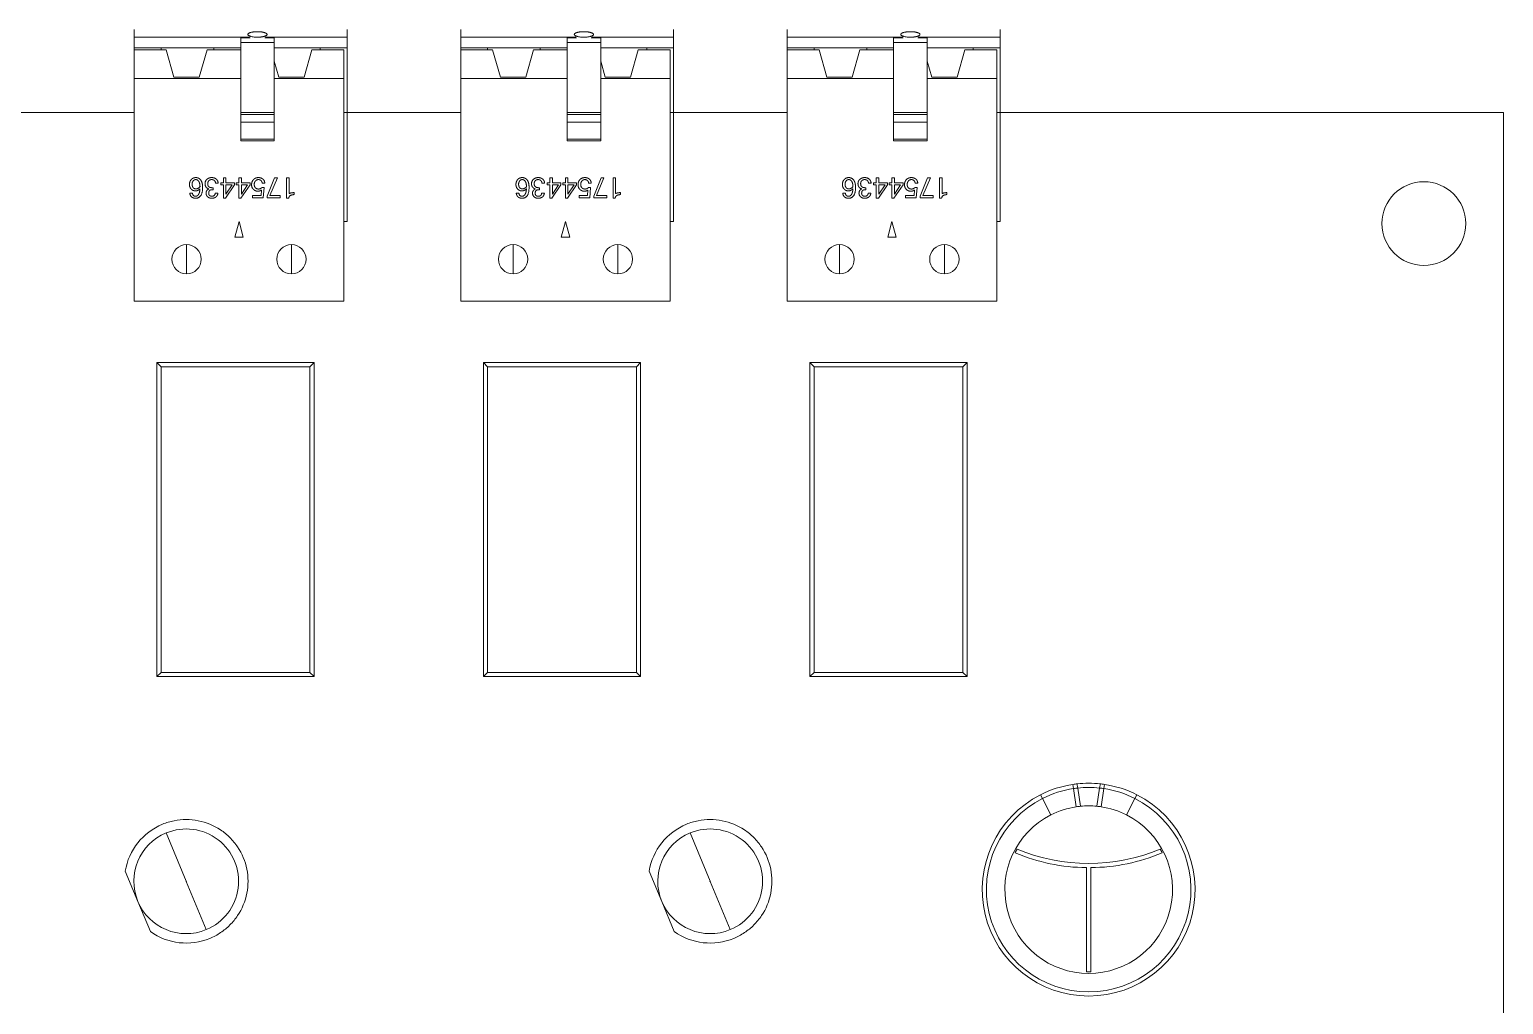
# Model space of a CAD drawing. Header units: millimetres. Extents: x 145 to 1488, y 403 to 626.
# Drawn here: x 974.2 to 1044.5, y 511 to 557.5 of the extents above; entities that cross this region are included whole.
import ezdxf

# ---------------------------------------------------------------- set-up
doc = ezdxf.new("R2010")
doc.units = ezdxf.units.MM
doc.layers.add('TANGENT EDGES', color=7, linetype='Continuous', lineweight=0)
doc.layers.add('VISIBLE', color=7, linetype='Continuous', lineweight=0)

msp = doc.modelspace()

# ---------------------------------------------------------------- linework, layer by layer
at = {"layer": 'TANGENT EDGES'}
for p, q in [((984.274, 557.138), (984.722, 557.138)), ((985.426, 557.138), (985.874, 557.138)), ((999.852, 557.138), (1000.3, 557.138)), ((1001.004, 557.138), (1001.452, 557.138)), ((1015.43, 557.138), (1015.878, 557.138)), ((1016.582, 557.138), (1017.03, 557.138)), ((984.274, 553.115), (985.874, 553.115)), ((999.852, 553.115), (1001.452, 553.115)), ((1015.43, 553.115), (1017.03, 553.115)), ((984.274, 552.294), (985.874, 552.294)), ((999.852, 552.294), (1001.452, 552.294)), ((1015.43, 552.294), (1017.03, 552.294)), ((981.694, 547.27), (981.694, 545.87)), ((986.694, 545.87), (986.694, 547.27)), ((997.272, 547.27), (997.272, 545.87)), ((1002.272, 545.87), (1002.272, 547.27)), ((1012.85, 547.27), (1012.85, 545.87)), ((1017.85, 545.87), (1017.85, 547.27)), ((980.479, 526.839), (980.479, 541.439)), ((980.479, 541.439), (987.579, 541.439)), ((987.579, 541.439), (987.579, 526.839)), ((996.057, 526.839), (996.057, 541.439)), ((996.057, 541.439), (1003.157, 541.439)), ((1003.157, 541.439), (1003.157, 526.839)), ((1011.635, 526.839), (1011.635, 541.439)), ((1011.635, 541.439), (1018.735, 541.439)), ((1018.735, 541.439), (1018.735, 526.839)), ((987.579, 526.839), (980.479, 526.839)), ((1003.157, 526.839), (996.057, 526.839)), ((1018.735, 526.839), (1011.635, 526.839)), ((1023.987, 521.493), (1024.017, 521.295)), ((1024.017, 521.295), (1024.147, 520.424)), ((1024.215, 521.32), (1024.345, 520.449)), ((1025.129, 520.449), (1025.259, 521.32)), ((1025.328, 520.424), (1025.458, 521.295)), ((1025.458, 521.295), (1025.487, 521.493)), ((1022.437, 520.998), (1022.528, 520.819)), ((1022.528, 520.819), (1022.926, 520.035)), ((1026.548, 520.035), (1026.947, 520.819)), ((1026.947, 520.819), (1027.037, 520.998)), ((981.671, 516.876), (980.717, 519.176)), ((1006.671, 516.876), (1005.717, 519.176)), ((982.632, 514.557), (981.678, 516.858)), ((1007.632, 514.557), (1006.678, 516.858))]:
    msp.add_line(p, q, dxfattribs=at)
for centre, radius, start, end in [((981.694, 546.57), 0.7, 90, 270), ((981.694, 546.57), 0.7, 270, 90), ((986.694, 546.57), 0.7, 90, 270), ((986.694, 546.57), 0.7, 270, 90), ((997.272, 546.57), 0.7, 90, 270), ((997.272, 546.57), 0.7, 270, 90), ((1002.272, 546.57), 0.7, 90, 270), ((1002.272, 546.57), 0.7, 270, 90), ((1012.85, 546.57), 0.7, 90, 270), ((1012.85, 546.57), 0.7, 270, 90), ((1017.85, 546.57), 0.7, 90, 270), ((1017.85, 546.57), 0.7, 270, 90), ((1024.737, 516.468), 4.88, 98.49015, 116.92055), ((1024.736, 516.481), 4.867, 96.13798, 98.49329), ((1024.737, 516.468), 4.88, 83.85882, 96.14118), ((1024.739, 516.481), 4.867, 81.50671, 83.86202), ((1024.737, 516.468), 4.88, 63.07945, 81.50985), ((1024.737, 516.468), 4.88, 116.92064, 63.07936), ((981.674, 516.867), 0.01, 112.52267, 292.52267), ((981.674, 516.867), 0.01, 292.52267, 112.52267), ((1006.674, 516.867), 0.01, 112.52267, 292.52267), ((1006.674, 516.867), 0.01, 292.52267, 112.52267)]:
    msp.add_arc(centre, radius, start, end, dxfattribs=at)
for centre, major_axis, ratio, start_param, end_param in [((1024.215, 521.32), (-0.03, 0.198), 0.000328, 4.71129, 6.283185), ((1025.26, 521.32), (-0.029, -0.198), 0.000506, -3.141545, -1.570256)]:
    msp.add_ellipse(centre, major_axis=major_axis, ratio=ratio, start_param=start_param, end_param=end_param, dxfattribs=at)
at = {"layer": 'VISIBLE'}
for p, q in [((979.194, 557.54), (979.194, 557.17)), ((984.692, 557.17), (979.194, 557.17)), ((979.194, 557.17), (979.194, 556.67)), ((984.274, 557.17), (984.274, 557.138)), ((984.274, 556.913), (984.274, 557.138)), ((989.354, 557.17), (985.455, 557.17)), ((985.874, 557.17), (985.874, 557.138)), ((985.874, 556.913), (985.874, 557.138)), ((989.354, 557.17), (989.354, 557.54)), ((989.354, 556.67), (989.354, 557.17)), ((994.772, 557.54), (994.772, 557.17)), ((1000.27, 557.17), (994.772, 557.17)), ((994.772, 557.17), (994.772, 556.67)), ((999.852, 557.17), (999.852, 557.138)), ((999.852, 556.913), (999.852, 557.138)), ((1004.932, 557.17), (1001.033, 557.17)), ((1001.452, 557.17), (1001.452, 557.138)), ((1001.452, 556.913), (1001.452, 557.138)), ((1004.932, 557.17), (1004.932, 557.54)), ((1004.932, 556.67), (1004.932, 557.17)), ((1010.35, 557.54), (1010.35, 557.17)), ((1015.848, 557.17), (1010.35, 557.17)), ((1010.35, 557.17), (1010.35, 556.67)), ((1015.43, 557.17), (1015.43, 557.138)), ((1015.43, 556.913), (1015.43, 557.138)), ((1020.51, 557.17), (1016.611, 557.17)), ((1017.03, 557.17), (1017.03, 557.138)), ((1017.03, 556.913), (1017.03, 557.138)), ((1020.51, 557.17), (1020.51, 557.54)), ((1020.51, 556.67), (1020.51, 557.17)), ((979.194, 556.67), (979.194, 556.57)), ((980.479, 556.67), (979.194, 556.67)), ((980.719, 556.57), (979.194, 556.57)), ((979.194, 555.196), (979.194, 556.57)), ((980.479, 556.67), (982.989, 556.67)), ((980.479, 556.67), (980.479, 556.57)), ((981.089, 555.27), (980.719, 556.57)), ((982.299, 555.27), (982.669, 556.57)), ((984.274, 556.57), (982.669, 556.57)), ((984.274, 556.67), (982.989, 556.67)), ((982.989, 556.67), (982.989, 556.57)), ((984.274, 556.913), (984.274, 553.485)), ((984.274, 556.913), (985.874, 556.913)), ((985.874, 556.913), (985.874, 553.485)), ((985.874, 556.67), (988.069, 556.67)), ((987.299, 555.27), (987.669, 556.57)), ((989.194, 556.57), (987.669, 556.57)), ((988.069, 556.57), (988.069, 556.67)), ((989.354, 556.67), (988.069, 556.67)), ((989.194, 555.196), (989.194, 556.57)), ((989.354, 548.37), (989.354, 556.67)), ((994.772, 556.67), (994.772, 556.57)), ((996.057, 556.67), (994.772, 556.67)), ((996.297, 556.57), (994.772, 556.57)), ((994.772, 555.196), (994.772, 556.57)), ((996.057, 556.67), (998.567, 556.67)), ((996.057, 556.67), (996.057, 556.57)), ((996.667, 555.27), (996.297, 556.57)), ((997.877, 555.27), (998.247, 556.57)), ((999.852, 556.57), (998.247, 556.57)), ((999.852, 556.67), (998.567, 556.67)), ((998.567, 556.67), (998.567, 556.57)), ((999.852, 556.913), (999.852, 553.485)), ((999.852, 556.913), (1001.452, 556.913)), ((1001.452, 556.913), (1001.452, 553.485)), ((1001.452, 556.67), (1003.647, 556.67)), ((1002.877, 555.27), (1003.247, 556.57)), ((1004.772, 556.57), (1003.247, 556.57)), ((1003.647, 556.57), (1003.647, 556.67)), ((1004.932, 556.67), (1003.647, 556.67)), ((1004.772, 555.196), (1004.772, 556.57)), ((1004.932, 548.37), (1004.932, 556.67)), ((1010.35, 556.67), (1010.35, 556.57)), ((1011.635, 556.67), (1010.35, 556.67)), ((1011.875, 556.57), (1010.35, 556.57)), ((1010.35, 555.196), (1010.35, 556.57)), ((1011.635, 556.67), (1014.145, 556.67)), ((1011.635, 556.67), (1011.635, 556.57)), ((1012.245, 555.27), (1011.875, 556.57)), ((1013.455, 555.27), (1013.825, 556.57)), ((1015.43, 556.57), (1013.825, 556.57)), ((1015.43, 556.67), (1014.145, 556.67)), ((1014.145, 556.67), (1014.145, 556.57)), ((1015.43, 556.913), (1015.43, 553.485)), ((1015.43, 556.913), (1017.03, 556.913)), ((1017.03, 556.913), (1017.03, 553.485)), ((1017.03, 556.67), (1019.225, 556.67)), ((1018.455, 555.27), (1018.825, 556.57)), ((1020.35, 556.57), (1018.825, 556.57)), ((1019.225, 556.57), (1019.225, 556.67)), ((1020.51, 556.67), (1019.225, 556.67)), ((1020.35, 555.196), (1020.35, 556.57)), ((1020.51, 548.37), (1020.51, 556.67)), ((985.874, 556.025), (986.089, 555.27)), ((1001.452, 556.025), (1001.667, 555.27)), ((1017.03, 556.025), (1017.245, 555.27)), ((979.194, 555.196), (984.274, 555.196)), ((979.194, 553.57), (979.194, 555.196)), ((981.089, 555.27), (982.299, 555.27)), ((985.874, 555.196), (989.194, 555.196)), ((986.089, 555.27), (987.299, 555.27)), ((989.194, 553.57), (989.194, 555.196)), ((994.772, 555.196), (999.852, 555.196)), ((994.772, 553.57), (994.772, 555.196)), ((996.667, 555.27), (997.877, 555.27)), ((1001.452, 555.196), (1004.772, 555.196)), ((1001.667, 555.27), (1002.877, 555.27)), ((1004.772, 553.57), (1004.772, 555.196)), ((1010.35, 555.196), (1015.43, 555.196)), ((1010.35, 553.57), (1010.35, 555.196)), ((1012.245, 555.27), (1013.455, 555.27)), ((1017.03, 555.196), (1020.35, 555.196)), ((1017.245, 555.27), (1018.455, 555.27)), ((1020.35, 553.57), (1020.35, 555.196)), ((960.893, 553.57), (979.194, 553.57)), ((979.194, 544.57), (979.194, 553.57)), ((984.274, 553.57), (985.874, 553.57)), ((989.194, 544.57), (989.194, 553.57)), ((989.194, 553.57), (994.772, 553.57)), ((994.772, 544.57), (994.772, 553.57)), ((999.852, 553.57), (1001.452, 553.57)), ((1004.772, 544.57), (1004.772, 553.57)), ((1004.772, 553.57), (1010.35, 553.57)), ((1010.35, 544.57), (1010.35, 553.57)), ((1015.43, 553.57), (1017.03, 553.57)), ((1020.35, 544.57), (1020.35, 553.57)), ((1020.35, 553.57), (1044.531, 553.57)), ((1044.531, 553.57), (1044.531, 466.97)), ((984.274, 553.485), (984.274, 553.115)), ((984.274, 553.485), (985.874, 553.485)), ((984.274, 552.294), (984.274, 553.115)), ((985.874, 553.485), (985.874, 553.115)), ((985.874, 552.294), (985.874, 553.115)), ((999.852, 553.485), (999.852, 553.115)), ((999.852, 553.485), (1001.452, 553.485)), ((999.852, 552.294), (999.852, 553.115)), ((1001.452, 553.485), (1001.452, 553.115)), ((1001.452, 552.294), (1001.452, 553.115)), ((1015.43, 553.485), (1015.43, 553.115)), ((1015.43, 553.485), (1017.03, 553.485)), ((1015.43, 552.294), (1015.43, 553.115)), ((1017.03, 553.485), (1017.03, 553.115)), ((1017.03, 552.294), (1017.03, 553.115)), ((984.274, 552.23), (984.274, 552.294)), ((984.274, 552.23), (985.874, 552.23)), ((985.874, 552.23), (985.874, 552.294)), ((999.852, 552.23), (999.852, 552.294)), ((999.852, 552.23), (1001.452, 552.23)), ((1001.452, 552.23), (1001.452, 552.294)), ((1015.43, 552.23), (1015.43, 552.294)), ((1015.43, 552.23), (1017.03, 552.23)), ((1017.03, 552.23), (1017.03, 552.294)), ((983.199, 550.199), (983.072, 550.199)), ((983.319, 550.223), (983.448, 550.223)), ((983.319, 550.115), (983.319, 550.223)), ((983.448, 550.115), (983.319, 550.115)), ((983.448, 550.451), (983.571, 550.451)), ((983.448, 550.223), (983.448, 550.451)), ((983.448, 549.484), (983.448, 550.115)), ((983.979, 550.115), (983.544, 549.484)), ((983.571, 550.451), (983.571, 550.223)), ((983.571, 550.223), (983.979, 550.223)), ((983.571, 549.677), (983.864, 550.115)), ((983.571, 550.115), (983.571, 549.677)), ((983.864, 550.115), (983.571, 550.115)), ((983.979, 550.223), (983.979, 550.115)), ((984.061, 550.223), (984.19, 550.223)), ((984.061, 550.115), (984.061, 550.223)), ((984.19, 550.115), (984.061, 550.115)), ((984.19, 550.223), (984.19, 550.451)), ((984.19, 550.451), (984.313, 550.451)), ((984.19, 549.484), (984.19, 550.115)), ((984.721, 550.115), (984.286, 549.484)), ((984.313, 550.451), (984.313, 550.223)), ((984.313, 550.223), (984.721, 550.223)), ((984.313, 550.115), (984.313, 549.677)), ((984.313, 549.677), (984.606, 550.115)), ((984.606, 550.115), (984.313, 550.115)), ((984.721, 550.223), (984.721, 550.115)), ((985.426, 550.2), (985.299, 550.2)), ((985.543, 549.582), (985.89, 550.451)), ((986.027, 550.451), (985.671, 549.609)), ((985.89, 550.451), (986.027, 550.451)), ((986.466, 549.48), (986.466, 550.451)), ((986.466, 550.451), (986.588, 550.451)), ((986.588, 550.451), (986.588, 549.7)), ((998.777, 550.199), (998.65, 550.199)), ((998.897, 550.223), (999.026, 550.223)), ((998.897, 550.115), (998.897, 550.223)), ((999.026, 550.115), (998.897, 550.115)), ((999.026, 550.451), (999.149, 550.451)), ((999.026, 550.223), (999.026, 550.451)), ((999.026, 549.484), (999.026, 550.115)), ((999.557, 550.115), (999.122, 549.484)), ((999.149, 550.451), (999.149, 550.223)), ((999.149, 550.223), (999.557, 550.223)), ((999.149, 549.677), (999.442, 550.115)), ((999.149, 550.115), (999.149, 549.677)), ((999.442, 550.115), (999.149, 550.115)), ((999.557, 550.223), (999.557, 550.115)), ((999.639, 550.223), (999.768, 550.223)), ((999.639, 550.115), (999.639, 550.223)), ((999.768, 550.115), (999.639, 550.115)), ((999.768, 550.223), (999.768, 550.451)), ((999.768, 550.451), (999.891, 550.451)), ((999.768, 549.484), (999.768, 550.115)), ((1000.299, 550.115), (999.864, 549.484)), ((999.891, 550.451), (999.891, 550.223)), ((999.891, 550.223), (1000.299, 550.223)), ((999.891, 550.115), (999.891, 549.677)), ((999.891, 549.677), (1000.184, 550.115)), ((1000.184, 550.115), (999.891, 550.115)), ((1000.299, 550.223), (1000.299, 550.115)), ((1001.004, 550.2), (1000.877, 550.2)), ((1001.121, 549.582), (1001.468, 550.451)), ((1001.605, 550.451), (1001.249, 549.609)), ((1001.468, 550.451), (1001.605, 550.451)), ((1002.044, 549.48), (1002.044, 550.451)), ((1002.044, 550.451), (1002.166, 550.451)), ((1002.166, 550.451), (1002.166, 549.7)), ((1014.355, 550.199), (1014.228, 550.199)), ((1014.475, 550.223), (1014.604, 550.223)), ((1014.475, 550.115), (1014.475, 550.223)), ((1014.604, 550.115), (1014.475, 550.115)), ((1014.604, 550.451), (1014.727, 550.451)), ((1014.604, 550.223), (1014.604, 550.451)), ((1014.604, 549.484), (1014.604, 550.115)), ((1015.135, 550.115), (1014.7, 549.484)), ((1014.727, 550.451), (1014.727, 550.223)), ((1014.727, 550.223), (1015.135, 550.223)), ((1014.727, 549.677), (1015.02, 550.115)), ((1014.727, 550.115), (1014.727, 549.677)), ((1015.02, 550.115), (1014.727, 550.115)), ((1015.135, 550.223), (1015.135, 550.115)), ((1015.217, 550.223), (1015.346, 550.223)), ((1015.217, 550.115), (1015.217, 550.223)), ((1015.346, 550.115), (1015.217, 550.115)), ((1015.346, 550.223), (1015.346, 550.451)), ((1015.346, 550.451), (1015.469, 550.451)), ((1015.346, 549.484), (1015.346, 550.115)), ((1015.877, 550.115), (1015.442, 549.484)), ((1015.469, 550.451), (1015.469, 550.223)), ((1015.469, 550.223), (1015.877, 550.223)), ((1015.469, 550.115), (1015.469, 549.677)), ((1015.469, 549.677), (1015.762, 550.115)), ((1015.762, 550.115), (1015.469, 550.115)), ((1015.877, 550.223), (1015.877, 550.115)), ((1016.582, 550.2), (1016.455, 550.2)), ((1016.698, 549.582), (1017.046, 550.451)), ((1017.183, 550.451), (1016.827, 549.609)), ((1017.046, 550.451), (1017.183, 550.451)), ((1017.622, 549.48), (1017.622, 550.451)), ((1017.622, 550.451), (1017.744, 550.451)), ((1017.744, 550.451), (1017.744, 549.7)), ((981.846, 549.717), (981.973, 549.717)), ((982.908, 549.985), (982.955, 549.985)), ((982.955, 549.89), (982.927, 549.89)), ((982.955, 549.985), (982.955, 549.89)), ((983.06, 549.728), (983.187, 549.728)), ((983.544, 549.484), (983.448, 549.484)), ((984.286, 549.484), (984.19, 549.484)), ((984.84, 549.496), (984.84, 549.609)), ((984.84, 549.609), (985.247, 549.609)), ((985.352, 549.496), (984.84, 549.496)), ((985.247, 549.609), (985.268, 549.874)), ((985.295, 550), (985.392, 550)), ((985.392, 550), (985.352, 549.496)), ((985.543, 549.496), (985.543, 549.582)), ((986.16, 549.496), (985.543, 549.496)), ((985.671, 549.609), (986.16, 549.609)), ((986.16, 549.609), (986.16, 549.496)), ((986.56, 549.48), (986.466, 549.48)), ((986.818, 549.749), (986.818, 549.653)), ((997.424, 549.717), (997.551, 549.717)), ((998.486, 549.985), (998.533, 549.985)), ((998.533, 549.89), (998.505, 549.89)), ((998.533, 549.985), (998.533, 549.89)), ((998.638, 549.728), (998.765, 549.728)), ((999.122, 549.484), (999.026, 549.484)), ((999.864, 549.484), (999.768, 549.484)), ((1000.418, 549.496), (1000.418, 549.609)), ((1000.418, 549.609), (1000.825, 549.609)), ((1000.93, 549.496), (1000.418, 549.496)), ((1000.825, 549.609), (1000.846, 549.874)), ((1000.873, 550), (1000.97, 550)), ((1000.97, 550), (1000.93, 549.496)), ((1001.121, 549.496), (1001.121, 549.582)), ((1001.738, 549.496), (1001.121, 549.496)), ((1001.249, 549.609), (1001.738, 549.609)), ((1001.738, 549.609), (1001.738, 549.496)), ((1002.138, 549.48), (1002.044, 549.48)), ((1002.396, 549.749), (1002.396, 549.653)), ((1013.002, 549.717), (1013.129, 549.717)), ((1014.064, 549.985), (1014.111, 549.985)), ((1014.111, 549.89), (1014.083, 549.89)), ((1014.111, 549.985), (1014.111, 549.89)), ((1014.216, 549.728), (1014.343, 549.728)), ((1014.7, 549.484), (1014.604, 549.484)), ((1015.442, 549.484), (1015.346, 549.484)), ((1015.996, 549.496), (1015.996, 549.609)), ((1015.996, 549.609), (1016.403, 549.609)), ((1016.508, 549.496), (1015.996, 549.496)), ((1016.403, 549.609), (1016.424, 549.874)), ((1016.451, 550), (1016.548, 550)), ((1016.548, 550), (1016.508, 549.496)), ((1016.698, 549.496), (1016.698, 549.582)), ((1017.316, 549.496), (1016.698, 549.496)), ((1016.827, 549.609), (1017.316, 549.609)), ((1017.316, 549.609), (1017.316, 549.496)), ((1017.716, 549.48), (1017.622, 549.48)), ((1017.974, 549.749), (1017.974, 549.653)), ((983.993, 547.62), (984.194, 548.37)), ((984.395, 547.62), (984.194, 548.37)), ((989.194, 548.37), (989.354, 548.37)), ((999.571, 547.62), (999.772, 548.37)), ((999.973, 547.62), (999.772, 548.37)), ((1004.772, 548.37), (1004.932, 548.37)), ((1015.149, 547.62), (1015.35, 548.37)), ((1015.551, 547.62), (1015.35, 548.37)), ((1020.35, 548.37), (1020.51, 548.37)), ((983.993, 547.62), (984.395, 547.62)), ((999.571, 547.62), (999.973, 547.62)), ((1015.149, 547.62), (1015.551, 547.62)), ((989.194, 544.57), (979.194, 544.57)), ((1004.772, 544.57), (994.772, 544.57)), ((1020.35, 544.57), (1010.35, 544.57)), ((980.479, 541.439), (980.279, 541.639)), ((980.279, 541.639), (980.279, 526.639)), ((987.779, 541.639), (980.279, 541.639)), ((987.579, 541.439), (987.779, 541.639)), ((987.779, 526.639), (987.779, 541.639)), ((996.057, 541.439), (995.857, 541.639)), ((995.857, 541.639), (995.857, 526.639)), ((1003.357, 541.639), (995.857, 541.639)), ((1003.157, 541.439), (1003.357, 541.639)), ((1003.357, 526.639), (1003.357, 541.639)), ((1011.635, 541.439), (1011.435, 541.639)), ((1011.435, 541.639), (1011.435, 526.639)), ((1018.935, 541.639), (1011.435, 541.639)), ((1018.735, 541.439), (1018.935, 541.639)), ((1018.935, 526.639), (1018.935, 541.639)), ((980.479, 526.839), (980.279, 526.639)), ((987.579, 526.839), (987.779, 526.639)), ((996.057, 526.839), (995.857, 526.639)), ((1003.157, 526.839), (1003.357, 526.639)), ((1011.635, 526.839), (1011.435, 526.639)), ((1018.735, 526.839), (1018.935, 526.639)), ((980.279, 526.639), (987.779, 526.639)), ((995.857, 526.639), (1003.357, 526.639)), ((1011.435, 526.639), (1018.935, 526.639)), ((1024.187, 521.518), (1024.186, 521.518)), ((1025.289, 521.518), (1025.287, 521.518)), ((978.765, 517.356), (979.365, 515.909)), ((1003.765, 517.356), (1004.365, 515.909)), ((1024.637, 517.518), (1024.637, 512.546)), ((1024.837, 512.546), (1024.837, 517.518)), ((979.365, 515.909), (979.965, 514.463)), ((1004.365, 515.909), (1004.965, 514.463))]:
    msp.add_line(p, q, dxfattribs=at)
msp.add_circle((1040.731, 548.27), 2, dxfattribs=at)
for centre, radius, start, end in [((1024.737, 516.468), 5.08, 98.49006, 116.92064), ((1024.737, 516.468), 5.08, 96.23374, 98.49006), ((1024.737, 516.468), 5.08, 83.78453, 96.21547), ((1024.737, 516.468), 5.08, 81.50994, 83.76626), ((1024.737, 516.468), 5.08, 63.07936, 81.50994), ((1024.737, 516.468), 5.08, 116.92064, 270), ((1024.737, 516.468), 5.08, 270, 63.07936), ((981.674, 516.867), 2.95, 90.02267, 101.27267), ((981.674, 516.867), 2.95, 78.77267, 90.02267), ((1006.674, 516.867), 2.95, 90.02267, 101.27267), ((1006.674, 516.867), 2.95, 78.77267, 90.02267), ((1024.737, 516.468), 4, 116.92058, 270.00006), ((1024.737, 516.468), 4, 98.49015, 116.92055), ((1024.736, 516.476), 3.992, 95.62124, 98.49289), ((1024.737, 516.468), 4, 90, 95.62408), ((1024.737, 516.468), 4, 84.37592, 90), ((1024.737, 516.468), 4, 269.99993, 63.07943), ((1024.738, 516.476), 3.992, 81.50711, 84.37876), ((1024.737, 516.468), 4, 63.07945, 81.50985), ((981.674, 516.867), 2.95, 112.52267, 170.45889), ((981.674, 516.867), 2.5, 112.52267, 292.52267), ((981.674, 516.867), 2.95, 101.27267, 112.52267), ((981.674, 516.867), 2.5, 292.52267, 112.52267), ((981.674, 516.867), 2.95, 56.27267, 78.77267), ((981.674, 516.867), 2.95, 45.02267, 56.27267), ((1006.674, 516.867), 2.95, 112.52267, 170.45889), ((1006.674, 516.867), 2.5, 112.52267, 292.52267), ((1006.674, 516.867), 2.95, 101.27267, 112.52267), ((1006.674, 516.867), 2.5, 292.52267, 112.52267), ((1006.674, 516.867), 2.95, 56.27267, 78.77267), ((1006.674, 516.867), 2.95, 45.02267, 56.27267), ((981.674, 516.867), 2.95, 33.77267, 45.02267), ((981.674, 516.867), 2.95, 11.27267, 33.77267), ((1006.674, 516.867), 2.95, 33.77267, 45.02267), ((1006.674, 516.867), 2.95, 11.27267, 33.77267), ((1024.731, 516.472), 3.916, 150.45217, 153.39154), ((1024.737, 526.556), 8.839, 247.28605, 292.71395), ((1024.744, 516.472), 3.916, 26.60846, 29.54783), ((1024.737, 526.556), 9.039, 247.16704, 269.3661), ((1024.737, 526.556), 9.039, 270.6339, 292.83296), ((981.674, 516.867), 2.95, 0.02267, 11.27267), ((1006.674, 516.867), 2.95, 0.02267, 11.27267), ((981.674, 516.867), 2.95, 326.27267, 348.77267), ((981.674, 516.867), 2.95, 348.77267, 0.02267), ((1006.674, 516.867), 2.95, 326.27267, 348.77267), ((1006.674, 516.867), 2.95, 348.77267, 0.02267), ((981.674, 516.867), 2.95, 315.02267, 326.27267), ((1006.674, 516.867), 2.95, 315.02267, 326.27267), ((981.674, 516.867), 2.95, 234.58646, 292.52267), ((981.674, 516.867), 2.95, 292.52267, 303.77267), ((981.674, 516.867), 2.95, 303.77267, 315.02267), ((1006.674, 516.867), 2.95, 234.58646, 292.52267), ((1006.674, 516.867), 2.95, 292.52267, 303.77267), ((1006.674, 516.867), 2.95, 303.77267, 315.02267), ((1024.737, 516.461), 3.916, 268.53659, 271.46341)]:
    msp.add_arc(centre, radius, start, end, dxfattribs=at)
for points, knots in [([(984.619, 557.284), (984.618, 557.289), (984.616, 557.293), (984.616, 557.297), (984.615, 557.302), (984.616, 557.307), (984.617, 557.312), (984.619, 557.317), (984.621, 557.322), (984.625, 557.328), (984.628, 557.333), (984.633, 557.338), (984.639, 557.343)], [0.6597773, 0.6597773, 0.6597773, 0.6597773, 0.7028642, 0.7028642, 0.7028642, 0.7568669, 0.7568669, 0.7568669, 0.8111794, 0.8111794, 0.8111794, 0.8654371, 0.8654371, 0.8654371, 0.8654371]), ([(985.074, 557.17), (985.056, 557.17), (985.038, 557.171), (985.02, 557.171), (985.002, 557.172), (984.984, 557.173), (984.967, 557.174), (984.932, 557.176), (984.898, 557.18), (984.866, 557.185), (984.834, 557.189), (984.804, 557.195), (984.776, 557.202), (984.762, 557.205), (984.75, 557.209), (984.737, 557.212), (984.725, 557.216), (984.714, 557.22), (984.703, 557.224), (984.692, 557.229), (984.683, 557.233), (984.674, 557.237), (984.665, 557.242), (984.657, 557.247), (984.65, 557.251), (984.643, 557.256), (984.638, 557.261), (984.633, 557.266), (984.628, 557.271), (984.624, 557.276), (984.621, 557.281), (984.621, 557.282), (984.62, 557.283), (984.619, 557.284)], [0, 0, 0, 0, 0.054, 0.054, 0.054, 0.1081119, 0.1081119, 0.1081119, 0.2160335, 0.2160335, 0.2160335, 0.3239429, 0.3239429, 0.3239429, 0.3778641, 0.3778641, 0.3778641, 0.4319972, 0.4319972, 0.4319972, 0.4862463, 0.4862463, 0.4862463, 0.5402406, 0.5402406, 0.5402406, 0.5943776, 0.5943776, 0.5943776, 0.6487161, 0.6487161, 0.6487161, 0.6597773, 0.6597773, 0.6597773, 0.6597773]), ([(984.639, 557.343), (984.642, 557.346), (984.646, 557.348), (984.65, 557.351), (984.654, 557.354), (984.658, 557.357), (984.663, 557.36), (984.668, 557.363), (984.673, 557.366), (984.679, 557.368), (984.685, 557.371), (984.691, 557.374), (984.697, 557.376), (984.703, 557.379), (984.71, 557.381), (984.716, 557.384), (984.723, 557.386), (984.73, 557.389), (984.738, 557.391), (984.753, 557.395), (984.769, 557.4), (984.786, 557.404)], [0.8611269, 0.8611269, 0.8611269, 0.8611269, 0.8938324, 0.8938324, 0.8938324, 0.9265792, 0.9265792, 0.9265792, 0.959467, 0.959467, 0.959467, 0.9924119, 0.9924119, 0.9924119, 1.0253249, 1.0253249, 1.0253249, 1.0581198, 1.0581198, 1.0581198, 1.1235306, 1.1235306, 1.1235306, 1.1235306]), ([(984.786, 557.404), (984.796, 557.406), (984.806, 557.408), (984.817, 557.41), (984.828, 557.412), (984.839, 557.414), (984.85, 557.416), (984.861, 557.418), (984.873, 557.42), (984.885, 557.421), (984.897, 557.423), (984.909, 557.424), (984.921, 557.425), (984.933, 557.427), (984.946, 557.428), (984.958, 557.429), (984.971, 557.43), (984.983, 557.43), (984.996, 557.431), (985.009, 557.432), (985.022, 557.432), (985.035, 557.432), (985.048, 557.433), (985.061, 557.433), (985.074, 557.433)], [1.1221288, 1.1221288, 1.1221288, 1.1221288, 1.1611473, 1.1611473, 1.1611473, 1.2000646, 1.2000646, 1.2000646, 1.2390162, 1.2390162, 1.2390162, 1.2780027, 1.2780027, 1.2780027, 1.316905, 1.316905, 1.316905, 1.3558904, 1.3558904, 1.3558904, 1.394915, 1.394915, 1.394915, 1.4338398, 1.4338398, 1.4338398, 1.4338398]), ([(985.074, 557.433), (985.086, 557.433), (985.098, 557.433), (985.11, 557.432), (985.122, 557.432), (985.133, 557.432), (985.145, 557.431), (985.157, 557.431), (985.169, 557.43), (985.181, 557.429), (985.192, 557.428), (985.204, 557.428), (985.215, 557.426), (985.226, 557.425), (985.238, 557.424), (985.249, 557.423), (985.26, 557.422), (985.271, 557.42), (985.281, 557.419), (985.292, 557.417), (985.302, 557.415), (985.312, 557.414), (985.323, 557.412), (985.333, 557.41), (985.342, 557.408), (985.352, 557.406), (985.361, 557.404), (985.37, 557.402), (985.38, 557.399), (985.388, 557.397), (985.397, 557.395), (985.405, 557.392), (985.413, 557.39), (985.421, 557.387), (985.429, 557.385), (985.437, 557.382), (985.444, 557.379), (985.451, 557.376), (985.457, 557.373), (985.464, 557.371), (985.47, 557.368), (985.476, 557.365), (985.481, 557.362), (985.487, 557.358), (985.492, 557.355), (985.496, 557.352), (985.501, 557.349), (985.505, 557.346), (985.509, 557.343)], [1.4329539, 1.4329539, 1.4329539, 1.4329539, 1.4688088, 1.4688088, 1.4688088, 1.5047575, 1.5047575, 1.5047575, 1.5406875, 1.5406875, 1.5406875, 1.5764951, 1.5764951, 1.5764951, 1.6123262, 1.6123262, 1.6123262, 1.6481983, 1.6481983, 1.6481983, 1.6840015, 1.6840015, 1.6840015, 1.7198212, 1.7198212, 1.7198212, 1.7556962, 1.7556962, 1.7556962, 1.7915158, 1.7915158, 1.7915158, 1.827353, 1.827353, 1.827353, 1.8633412, 1.8633412, 1.8633412, 1.899371, 1.899371, 1.899371, 1.9353274, 1.9353274, 1.9353274, 1.9711343, 1.9711343, 1.9711343, 2.0070686, 2.0070686, 2.0070686, 2.0070686]), ([(985.528, 557.284), (985.528, 557.283), (985.527, 557.282), (985.526, 557.281), (985.524, 557.276), (985.52, 557.271), (985.515, 557.266), (985.51, 557.261), (985.504, 557.256), (985.497, 557.251), (985.49, 557.247), (985.483, 557.242), (985.474, 557.237), (985.465, 557.233), (985.455, 557.229), (985.444, 557.224), (985.434, 557.22), (985.422, 557.216), (985.41, 557.212), (985.398, 557.209), (985.385, 557.205), (985.371, 557.202), (985.358, 557.198), (985.343, 557.195), (985.328, 557.192), (985.321, 557.191), (985.313, 557.19), (985.305, 557.188), (985.298, 557.187), (985.29, 557.186), (985.282, 557.185), (985.266, 557.182), (985.249, 557.18), (985.232, 557.178), (985.224, 557.177), (985.215, 557.177), (985.207, 557.176), (985.198, 557.175), (985.189, 557.174), (985.181, 557.174), (985.163, 557.173), (985.145, 557.172), (985.128, 557.171), (985.11, 557.171), (985.092, 557.17), (985.074, 557.17)], [2.2105486, 2.2105486, 2.2105486, 2.2105486, 2.2216247, 2.2216247, 2.2216247, 2.2759317, 2.2759317, 2.2759317, 2.3299268, 2.3299268, 2.3299268, 2.3840773, 2.3840773, 2.3840773, 2.4384124, 2.4384124, 2.4384124, 2.4925399, 2.4925399, 2.4925399, 2.5464815, 2.5464815, 2.5464815, 2.6005234, 2.6005234, 2.6005234, 2.6274693, 2.6274693, 2.6274693, 2.6544262, 2.6544262, 2.6544262, 2.70843, 2.70843, 2.70843, 2.7353823, 2.7353823, 2.7353823, 2.7623324, 2.7623324, 2.7623324, 2.816373, 2.816373, 2.816373, 2.8702953, 2.8702953, 2.8702953, 2.8702953]), ([(985.509, 557.343), (985.515, 557.338), (985.519, 557.333), (985.523, 557.328), (985.526, 557.322), (985.529, 557.317), (985.53, 557.312), (985.533, 557.303), (985.532, 557.294), (985.528, 557.284)], [2.0048581, 2.0048581, 2.0048581, 2.0048581, 2.0591781, 2.0591781, 2.0591781, 2.1134097, 2.1134097, 2.1134097, 2.2105486, 2.2105486, 2.2105486, 2.2105486]), ([(1000.197, 557.284), (1000.196, 557.289), (1000.194, 557.293), (1000.194, 557.297), (1000.193, 557.302), (1000.194, 557.307), (1000.195, 557.312), (1000.197, 557.317), (1000.199, 557.322), (1000.203, 557.328), (1000.206, 557.333), (1000.211, 557.338), (1000.216, 557.343)], [0.6597773, 0.6597773, 0.6597773, 0.6597773, 0.7028642, 0.7028642, 0.7028642, 0.7568669, 0.7568669, 0.7568669, 0.8111794, 0.8111794, 0.8111794, 0.8654371, 0.8654371, 0.8654371, 0.8654371]), ([(1000.652, 557.17), (1000.634, 557.17), (1000.616, 557.171), (1000.598, 557.171), (1000.58, 557.172), (1000.562, 557.173), (1000.545, 557.174), (1000.51, 557.176), (1000.476, 557.18), (1000.444, 557.185), (1000.412, 557.189), (1000.382, 557.195), (1000.354, 557.202), (1000.34, 557.205), (1000.327, 557.209), (1000.315, 557.212), (1000.303, 557.216), (1000.292, 557.22), (1000.281, 557.224), (1000.27, 557.229), (1000.261, 557.233), (1000.252, 557.237), (1000.243, 557.242), (1000.235, 557.247), (1000.228, 557.251), (1000.221, 557.256), (1000.215, 557.261), (1000.211, 557.266), (1000.206, 557.271), (1000.202, 557.276), (1000.199, 557.281), (1000.198, 557.282), (1000.198, 557.283), (1000.197, 557.284)], [0, 0, 0, 0, 0.054, 0.054, 0.054, 0.1081119, 0.1081119, 0.1081119, 0.2160335, 0.2160335, 0.2160335, 0.3239429, 0.3239429, 0.3239429, 0.3778641, 0.3778641, 0.3778641, 0.4319972, 0.4319972, 0.4319972, 0.4862463, 0.4862463, 0.4862463, 0.5402406, 0.5402406, 0.5402406, 0.5943776, 0.5943776, 0.5943776, 0.6487161, 0.6487161, 0.6487161, 0.6597773, 0.6597773, 0.6597773, 0.6597773]), ([(1000.216, 557.343), (1000.22, 557.346), (1000.224, 557.348), (1000.228, 557.351), (1000.232, 557.354), (1000.236, 557.357), (1000.241, 557.36), (1000.246, 557.363), (1000.251, 557.366), (1000.257, 557.368), (1000.263, 557.371), (1000.268, 557.374), (1000.275, 557.376), (1000.281, 557.379), (1000.288, 557.381), (1000.294, 557.384), (1000.301, 557.386), (1000.308, 557.389), (1000.316, 557.391), (1000.331, 557.395), (1000.347, 557.4), (1000.364, 557.404)], [0.8611269, 0.8611269, 0.8611269, 0.8611269, 0.8938324, 0.8938324, 0.8938324, 0.9265792, 0.9265792, 0.9265792, 0.959467, 0.959467, 0.959467, 0.9924119, 0.9924119, 0.9924119, 1.0253249, 1.0253249, 1.0253249, 1.0581198, 1.0581198, 1.0581198, 1.1235306, 1.1235306, 1.1235306, 1.1235306]), ([(1000.364, 557.404), (1000.374, 557.406), (1000.384, 557.408), (1000.395, 557.41), (1000.406, 557.412), (1000.417, 557.414), (1000.428, 557.416), (1000.439, 557.418), (1000.451, 557.42), (1000.463, 557.421), (1000.475, 557.423), (1000.487, 557.424), (1000.499, 557.425), (1000.511, 557.427), (1000.524, 557.428), (1000.536, 557.429), (1000.549, 557.43), (1000.561, 557.43), (1000.574, 557.431), (1000.587, 557.432), (1000.6, 557.432), (1000.613, 557.432), (1000.626, 557.433), (1000.639, 557.433), (1000.652, 557.433)], [1.1221288, 1.1221288, 1.1221288, 1.1221288, 1.1611473, 1.1611473, 1.1611473, 1.2000646, 1.2000646, 1.2000646, 1.2390162, 1.2390162, 1.2390162, 1.2780027, 1.2780027, 1.2780027, 1.316905, 1.316905, 1.316905, 1.3558904, 1.3558904, 1.3558904, 1.394915, 1.394915, 1.394915, 1.4338398, 1.4338398, 1.4338398, 1.4338398]), ([(1000.652, 557.433), (1000.664, 557.433), (1000.676, 557.433), (1000.688, 557.432), (1000.699, 557.432), (1000.711, 557.432), (1000.723, 557.431), (1000.735, 557.431), (1000.747, 557.43), (1000.758, 557.429), (1000.77, 557.428), (1000.782, 557.428), (1000.793, 557.426), (1000.804, 557.425), (1000.816, 557.424), (1000.827, 557.423), (1000.838, 557.422), (1000.848, 557.42), (1000.859, 557.419), (1000.87, 557.417), (1000.88, 557.415), (1000.89, 557.414), (1000.901, 557.412), (1000.911, 557.41), (1000.92, 557.408), (1000.93, 557.406), (1000.939, 557.404), (1000.948, 557.402), (1000.958, 557.399), (1000.966, 557.397), (1000.975, 557.395), (1000.983, 557.392), (1000.991, 557.39), (1000.999, 557.387), (1001.007, 557.385), (1001.014, 557.382), (1001.022, 557.379), (1001.029, 557.376), (1001.035, 557.373), (1001.042, 557.371), (1001.048, 557.368), (1001.054, 557.365), (1001.059, 557.362), (1001.065, 557.358), (1001.07, 557.355), (1001.074, 557.352), (1001.079, 557.349), (1001.083, 557.346), (1001.087, 557.343)], [1.4329539, 1.4329539, 1.4329539, 1.4329539, 1.4688088, 1.4688088, 1.4688088, 1.5047575, 1.5047575, 1.5047575, 1.5406875, 1.5406875, 1.5406875, 1.5764951, 1.5764951, 1.5764951, 1.6123262, 1.6123262, 1.6123262, 1.6481983, 1.6481983, 1.6481983, 1.6840015, 1.6840015, 1.6840015, 1.7198212, 1.7198212, 1.7198212, 1.7556962, 1.7556962, 1.7556962, 1.7915158, 1.7915158, 1.7915158, 1.827353, 1.827353, 1.827353, 1.8633412, 1.8633412, 1.8633412, 1.899371, 1.899371, 1.899371, 1.9353274, 1.9353274, 1.9353274, 1.9711343, 1.9711343, 1.9711343, 2.0070686, 2.0070686, 2.0070686, 2.0070686]), ([(1001.106, 557.284), (1001.106, 557.283), (1001.105, 557.282), (1001.104, 557.281), (1001.102, 557.276), (1001.098, 557.271), (1001.093, 557.266), (1001.088, 557.261), (1001.082, 557.256), (1001.075, 557.251), (1001.068, 557.247), (1001.061, 557.242), (1001.052, 557.237), (1001.043, 557.233), (1001.033, 557.229), (1001.022, 557.224), (1001.012, 557.22), (1001, 557.216), (1000.988, 557.212), (1000.976, 557.209), (1000.963, 557.205), (1000.949, 557.202), (1000.936, 557.198), (1000.921, 557.195), (1000.906, 557.192), (1000.899, 557.191), (1000.891, 557.19), (1000.883, 557.188), (1000.876, 557.187), (1000.868, 557.186), (1000.86, 557.185), (1000.844, 557.182), (1000.827, 557.18), (1000.81, 557.178), (1000.802, 557.177), (1000.793, 557.177), (1000.785, 557.176), (1000.776, 557.175), (1000.767, 557.174), (1000.759, 557.174), (1000.741, 557.173), (1000.723, 557.172), (1000.706, 557.171), (1000.688, 557.171), (1000.67, 557.17), (1000.652, 557.17)], [2.2105486, 2.2105486, 2.2105486, 2.2105486, 2.2216247, 2.2216247, 2.2216247, 2.2759317, 2.2759317, 2.2759317, 2.3299268, 2.3299268, 2.3299268, 2.3840773, 2.3840773, 2.3840773, 2.4384124, 2.4384124, 2.4384124, 2.4925399, 2.4925399, 2.4925399, 2.5464815, 2.5464815, 2.5464815, 2.6005234, 2.6005234, 2.6005234, 2.6274693, 2.6274693, 2.6274693, 2.6544262, 2.6544262, 2.6544262, 2.70843, 2.70843, 2.70843, 2.7353823, 2.7353823, 2.7353823, 2.7623324, 2.7623324, 2.7623324, 2.816373, 2.816373, 2.816373, 2.8702953, 2.8702953, 2.8702953, 2.8702953]), ([(1001.087, 557.343), (1001.093, 557.338), (1001.097, 557.333), (1001.101, 557.328), (1001.104, 557.322), (1001.107, 557.317), (1001.108, 557.312), (1001.111, 557.303), (1001.11, 557.294), (1001.106, 557.284)], [2.0048581, 2.0048581, 2.0048581, 2.0048581, 2.0591781, 2.0591781, 2.0591781, 2.1134097, 2.1134097, 2.1134097, 2.2105486, 2.2105486, 2.2105486, 2.2105486]), ([(1015.775, 557.284), (1015.774, 557.289), (1015.772, 557.293), (1015.772, 557.297), (1015.771, 557.302), (1015.772, 557.307), (1015.773, 557.312), (1015.774, 557.317), (1015.777, 557.322), (1015.781, 557.328), (1015.784, 557.333), (1015.789, 557.338), (1015.794, 557.343)], [0.6597773, 0.6597773, 0.6597773, 0.6597773, 0.7028642, 0.7028642, 0.7028642, 0.7568669, 0.7568669, 0.7568669, 0.8111794, 0.8111794, 0.8111794, 0.8654371, 0.8654371, 0.8654371, 0.8654371]), ([(1016.23, 557.17), (1016.212, 557.17), (1016.194, 557.171), (1016.176, 557.171), (1016.158, 557.172), (1016.14, 557.173), (1016.123, 557.174), (1016.088, 557.176), (1016.054, 557.18), (1016.022, 557.185), (1015.99, 557.189), (1015.96, 557.195), (1015.932, 557.202), (1015.918, 557.205), (1015.905, 557.209), (1015.893, 557.212), (1015.881, 557.216), (1015.87, 557.22), (1015.859, 557.224), (1015.848, 557.229), (1015.839, 557.233), (1015.83, 557.237), (1015.821, 557.242), (1015.813, 557.247), (1015.806, 557.251), (1015.799, 557.256), (1015.793, 557.261), (1015.789, 557.266), (1015.784, 557.271), (1015.78, 557.276), (1015.777, 557.281), (1015.776, 557.282), (1015.776, 557.283), (1015.775, 557.284)], [0, 0, 0, 0, 0.054, 0.054, 0.054, 0.1081119, 0.1081119, 0.1081119, 0.2160335, 0.2160335, 0.2160335, 0.3239429, 0.3239429, 0.3239429, 0.3778641, 0.3778641, 0.3778641, 0.4319972, 0.4319972, 0.4319972, 0.4862463, 0.4862463, 0.4862463, 0.5402406, 0.5402406, 0.5402406, 0.5943776, 0.5943776, 0.5943776, 0.6487161, 0.6487161, 0.6487161, 0.6597773, 0.6597773, 0.6597773, 0.6597773]), ([(1015.794, 557.343), (1015.798, 557.346), (1015.802, 557.348), (1015.806, 557.351), (1015.81, 557.354), (1015.814, 557.357), (1015.819, 557.36), (1015.824, 557.363), (1015.829, 557.366), (1015.835, 557.368), (1015.841, 557.371), (1015.846, 557.374), (1015.853, 557.376), (1015.859, 557.379), (1015.865, 557.381), (1015.872, 557.384), (1015.879, 557.386), (1015.886, 557.389), (1015.894, 557.391), (1015.909, 557.395), (1015.924, 557.4), (1015.941, 557.404)], [0.8611269, 0.8611269, 0.8611269, 0.8611269, 0.8938324, 0.8938324, 0.8938324, 0.9265792, 0.9265792, 0.9265792, 0.959467, 0.959467, 0.959467, 0.9924119, 0.9924119, 0.9924119, 1.0253249, 1.0253249, 1.0253249, 1.0581198, 1.0581198, 1.0581198, 1.1235306, 1.1235306, 1.1235306, 1.1235306]), ([(1015.941, 557.404), (1015.952, 557.406), (1015.962, 557.408), (1015.973, 557.41), (1015.984, 557.412), (1015.995, 557.414), (1016.006, 557.416), (1016.017, 557.418), (1016.029, 557.42), (1016.041, 557.421), (1016.053, 557.423), (1016.065, 557.424), (1016.077, 557.425), (1016.089, 557.427), (1016.101, 557.428), (1016.114, 557.429), (1016.127, 557.43), (1016.139, 557.43), (1016.152, 557.431), (1016.165, 557.432), (1016.178, 557.432), (1016.191, 557.432), (1016.204, 557.433), (1016.217, 557.433), (1016.23, 557.433)], [1.1221288, 1.1221288, 1.1221288, 1.1221288, 1.1611473, 1.1611473, 1.1611473, 1.2000646, 1.2000646, 1.2000646, 1.2390162, 1.2390162, 1.2390162, 1.2780027, 1.2780027, 1.2780027, 1.316905, 1.316905, 1.316905, 1.3558904, 1.3558904, 1.3558904, 1.394915, 1.394915, 1.394915, 1.4338398, 1.4338398, 1.4338398, 1.4338398]), ([(1016.23, 557.433), (1016.242, 557.433), (1016.254, 557.433), (1016.266, 557.432), (1016.277, 557.432), (1016.289, 557.432), (1016.301, 557.431), (1016.313, 557.431), (1016.325, 557.43), (1016.336, 557.429), (1016.348, 557.428), (1016.36, 557.428), (1016.371, 557.426), (1016.382, 557.425), (1016.393, 557.424), (1016.405, 557.423), (1016.416, 557.422), (1016.426, 557.42), (1016.437, 557.419), (1016.448, 557.417), (1016.458, 557.415), (1016.468, 557.414), (1016.479, 557.412), (1016.489, 557.41), (1016.498, 557.408), (1016.508, 557.406), (1016.517, 557.404), (1016.526, 557.402), (1016.536, 557.399), (1016.544, 557.397), (1016.553, 557.395), (1016.561, 557.392), (1016.569, 557.39), (1016.577, 557.387), (1016.585, 557.385), (1016.592, 557.382), (1016.6, 557.379), (1016.607, 557.376), (1016.613, 557.373), (1016.62, 557.371), (1016.626, 557.368), (1016.632, 557.365), (1016.637, 557.362), (1016.643, 557.358), (1016.648, 557.355), (1016.652, 557.352), (1016.657, 557.349), (1016.661, 557.346), (1016.665, 557.343)], [1.4329539, 1.4329539, 1.4329539, 1.4329539, 1.4688088, 1.4688088, 1.4688088, 1.5047575, 1.5047575, 1.5047575, 1.5406875, 1.5406875, 1.5406875, 1.5764951, 1.5764951, 1.5764951, 1.6123262, 1.6123262, 1.6123262, 1.6481983, 1.6481983, 1.6481983, 1.6840015, 1.6840015, 1.6840015, 1.7198212, 1.7198212, 1.7198212, 1.7556962, 1.7556962, 1.7556962, 1.7915158, 1.7915158, 1.7915158, 1.827353, 1.827353, 1.827353, 1.8633412, 1.8633412, 1.8633412, 1.899371, 1.899371, 1.899371, 1.9353274, 1.9353274, 1.9353274, 1.9711343, 1.9711343, 1.9711343, 2.0070686, 2.0070686, 2.0070686, 2.0070686]), ([(1016.684, 557.284), (1016.683, 557.283), (1016.683, 557.282), (1016.682, 557.281), (1016.68, 557.276), (1016.676, 557.271), (1016.671, 557.266), (1016.666, 557.261), (1016.66, 557.256), (1016.653, 557.251), (1016.646, 557.247), (1016.638, 557.242), (1016.63, 557.237), (1016.621, 557.233), (1016.611, 557.229), (1016.6, 557.224), (1016.59, 557.22), (1016.578, 557.216), (1016.566, 557.212), (1016.554, 557.209), (1016.541, 557.205), (1016.527, 557.202), (1016.514, 557.198), (1016.499, 557.195), (1016.484, 557.192), (1016.477, 557.191), (1016.469, 557.19), (1016.461, 557.188), (1016.454, 557.187), (1016.446, 557.186), (1016.438, 557.185), (1016.422, 557.182), (1016.405, 557.18), (1016.388, 557.178), (1016.38, 557.177), (1016.371, 557.177), (1016.363, 557.176), (1016.354, 557.175), (1016.345, 557.174), (1016.337, 557.174), (1016.319, 557.173), (1016.301, 557.172), (1016.284, 557.171), (1016.266, 557.171), (1016.248, 557.17), (1016.23, 557.17)], [2.2105486, 2.2105486, 2.2105486, 2.2105486, 2.2216247, 2.2216247, 2.2216247, 2.2759317, 2.2759317, 2.2759317, 2.3299268, 2.3299268, 2.3299268, 2.3840773, 2.3840773, 2.3840773, 2.4384124, 2.4384124, 2.4384124, 2.4925399, 2.4925399, 2.4925399, 2.5464815, 2.5464815, 2.5464815, 2.6005234, 2.6005234, 2.6005234, 2.6274693, 2.6274693, 2.6274693, 2.6544262, 2.6544262, 2.6544262, 2.70843, 2.70843, 2.70843, 2.7353823, 2.7353823, 2.7353823, 2.7623324, 2.7623324, 2.7623324, 2.816373, 2.816373, 2.816373, 2.8702953, 2.8702953, 2.8702953, 2.8702953]), ([(1016.665, 557.343), (1016.671, 557.338), (1016.675, 557.333), (1016.679, 557.328), (1016.682, 557.322), (1016.685, 557.317), (1016.686, 557.312), (1016.689, 557.303), (1016.688, 557.294), (1016.684, 557.284)], [2.0048581, 2.0048581, 2.0048581, 2.0048581, 2.0591781, 2.0591781, 2.0591781, 2.1134097, 2.1134097, 2.1134097, 2.2105486, 2.2105486, 2.2105486, 2.2105486])]:
    msp.add_open_spline(points, degree=3, knots=knots, dxfattribs=at)
for points in [[(981.83, 550.14), (981.83, 550.276), (981.912, 550.371)], [(981.912, 549.919), (981.83, 550.006), (981.83, 550.14)], [(981.912, 550.371), (981.994, 550.467), (982.129, 550.467)], [(982.005, 550.307), (981.957, 550.243), (981.957, 550.148)], [(981.957, 550.148), (981.957, 550.052), (982.006, 549.99)], [(982.131, 550.371), (982.052, 550.371), (982.005, 550.307)], [(982.129, 550.467), (982.284, 550.467), (982.37, 550.347)], [(982.276, 550.283), (982.222, 550.371), (982.131, 550.371)], [(982.135, 549.928), (982.236, 549.928), (982.333, 550.031)], [(982.333, 550.031), (982.33, 550.195), (982.276, 550.283)], [(982.37, 550.347), (982.456, 550.228), (982.456, 550.004)], [(982.573, 550.169), (982.573, 550.302), (982.663, 550.384)], [(982.62, 550.015), (982.573, 550.081), (982.573, 550.169)], [(982.663, 550.384), (982.754, 550.467), (982.888, 550.467)], [(982.751, 550.315), (982.7, 550.26), (982.7, 550.172)], [(982.7, 550.172), (982.7, 550.082), (982.753, 550.034)], [(982.888, 550.371), (982.802, 550.371), (982.751, 550.315)], [(982.753, 550.034), (982.806, 549.985), (982.908, 549.985)], [(982.888, 550.467), (983.023, 550.467), (983.108, 550.393)], [(983.024, 550.32), (982.977, 550.371), (982.888, 550.371)], [(983.072, 550.199), (983.072, 550.269), (983.024, 550.32)], [(983.108, 550.393), (983.192, 550.32), (983.199, 550.199)], [(984.794, 550.126), (984.794, 550.273), (984.883, 550.37)], [(984.883, 549.902), (984.794, 549.986), (984.794, 550.126)], [(984.883, 550.37), (984.972, 550.467), (985.12, 550.467)], [(984.976, 550.303), (984.921, 550.236), (984.921, 550.138)], [(984.921, 550.138), (984.921, 550.037), (984.977, 549.979)], [(985.12, 550.371), (985.031, 550.371), (984.976, 550.303)], [(985.12, 550.467), (985.241, 550.467), (985.327, 550.4)], [(985.239, 550.329), (985.19, 550.371), (985.12, 550.371)], [(985.299, 550.2), (985.289, 550.287), (985.239, 550.329)], [(985.327, 550.4), (985.413, 550.333), (985.426, 550.2)], [(997.408, 550.14), (997.408, 550.276), (997.49, 550.371)], [(997.49, 549.919), (997.408, 550.006), (997.408, 550.14)], [(997.49, 550.371), (997.572, 550.467), (997.707, 550.467)], [(997.583, 550.307), (997.535, 550.243), (997.535, 550.148)], [(997.535, 550.148), (997.535, 550.052), (997.584, 549.99)], [(997.709, 550.371), (997.63, 550.371), (997.583, 550.307)], [(997.707, 550.467), (997.862, 550.467), (997.948, 550.347)], [(997.854, 550.283), (997.8, 550.371), (997.709, 550.371)], [(997.713, 549.928), (997.814, 549.928), (997.911, 550.031)], [(997.911, 550.031), (997.908, 550.195), (997.854, 550.283)], [(997.948, 550.347), (998.034, 550.228), (998.034, 550.004)], [(998.151, 550.169), (998.151, 550.302), (998.241, 550.384)], [(998.198, 550.015), (998.151, 550.081), (998.151, 550.169)], [(998.241, 550.384), (998.332, 550.467), (998.466, 550.467)], [(998.329, 550.315), (998.278, 550.26), (998.278, 550.172)], [(998.278, 550.172), (998.278, 550.082), (998.331, 550.034)], [(998.466, 550.371), (998.38, 550.371), (998.329, 550.315)], [(998.331, 550.034), (998.384, 549.985), (998.486, 549.985)], [(998.466, 550.467), (998.601, 550.467), (998.686, 550.393)], [(998.602, 550.32), (998.555, 550.371), (998.466, 550.371)], [(998.65, 550.199), (998.65, 550.269), (998.602, 550.32)], [(998.686, 550.393), (998.77, 550.32), (998.777, 550.199)], [(1000.372, 550.126), (1000.372, 550.273), (1000.461, 550.37)], [(1000.461, 549.902), (1000.372, 549.986), (1000.372, 550.126)], [(1000.461, 550.37), (1000.55, 550.467), (1000.698, 550.467)], [(1000.554, 550.303), (1000.499, 550.236), (1000.499, 550.138)], [(1000.499, 550.138), (1000.499, 550.037), (1000.555, 549.979)], [(1000.698, 550.371), (1000.609, 550.371), (1000.554, 550.303)], [(1000.698, 550.467), (1000.819, 550.467), (1000.905, 550.4)], [(1000.817, 550.329), (1000.767, 550.371), (1000.698, 550.371)], [(1000.877, 550.2), (1000.867, 550.287), (1000.817, 550.329)], [(1000.905, 550.4), (1000.991, 550.333), (1001.004, 550.2)], [(1012.986, 550.14), (1012.986, 550.276), (1013.068, 550.371)], [(1013.068, 549.919), (1012.986, 550.006), (1012.986, 550.14)], [(1013.068, 550.371), (1013.15, 550.467), (1013.285, 550.467)], [(1013.161, 550.307), (1013.113, 550.243), (1013.113, 550.148)], [(1013.113, 550.148), (1013.113, 550.052), (1013.162, 549.99)], [(1013.287, 550.371), (1013.208, 550.371), (1013.161, 550.307)], [(1013.285, 550.467), (1013.44, 550.467), (1013.526, 550.347)], [(1013.432, 550.283), (1013.378, 550.371), (1013.287, 550.371)], [(1013.291, 549.928), (1013.392, 549.928), (1013.489, 550.031)], [(1013.489, 550.031), (1013.486, 550.195), (1013.432, 550.283)], [(1013.526, 550.347), (1013.612, 550.228), (1013.612, 550.004)], [(1013.729, 550.169), (1013.729, 550.302), (1013.819, 550.384)], [(1013.776, 550.015), (1013.729, 550.081), (1013.729, 550.169)], [(1013.819, 550.384), (1013.91, 550.467), (1014.044, 550.467)], [(1013.907, 550.315), (1013.856, 550.26), (1013.856, 550.172)], [(1013.856, 550.172), (1013.856, 550.082), (1013.909, 550.034)], [(1014.044, 550.371), (1013.958, 550.371), (1013.907, 550.315)], [(1013.909, 550.034), (1013.962, 549.985), (1014.064, 549.985)], [(1014.044, 550.467), (1014.179, 550.467), (1014.264, 550.393)], [(1014.18, 550.32), (1014.133, 550.371), (1014.044, 550.371)], [(1014.228, 550.199), (1014.228, 550.269), (1014.18, 550.32)], [(1014.264, 550.393), (1014.348, 550.32), (1014.355, 550.199)], [(1015.95, 550.126), (1015.95, 550.273), (1016.039, 550.37)], [(1016.039, 549.902), (1015.95, 549.986), (1015.95, 550.126)], [(1016.039, 550.37), (1016.128, 550.467), (1016.276, 550.467)], [(1016.132, 550.303), (1016.077, 550.236), (1016.077, 550.138)], [(1016.077, 550.138), (1016.077, 550.037), (1016.133, 549.979)], [(1016.276, 550.371), (1016.187, 550.371), (1016.132, 550.303)], [(1016.276, 550.467), (1016.397, 550.467), (1016.483, 550.4)], [(1016.395, 550.329), (1016.345, 550.371), (1016.276, 550.371)], [(1016.455, 550.2), (1016.445, 550.287), (1016.395, 550.329)], [(1016.483, 550.4), (1016.569, 550.333), (1016.582, 550.2)], [(981.937, 549.54), (981.862, 549.6), (981.846, 549.717)], [(982.115, 549.832), (981.995, 549.832), (981.912, 549.919)], [(982.119, 549.48), (982.011, 549.48), (981.937, 549.54)], [(981.973, 549.717), (981.989, 549.576), (982.125, 549.576)], [(982.006, 549.99), (982.054, 549.928), (982.135, 549.928)], [(982.332, 549.935), (982.237, 549.832), (982.115, 549.832)], [(982.456, 550.004), (982.456, 549.48), (982.119, 549.48)], [(982.125, 549.576), (982.213, 549.576), (982.267, 549.669)], [(982.267, 549.669), (982.322, 549.762), (982.332, 549.935)], [(982.755, 549.927), (982.668, 549.949), (982.62, 550.015)], [(982.621, 549.728), (982.621, 549.789), (982.654, 549.843)], [(982.697, 549.549), (982.621, 549.619), (982.621, 549.728)], [(982.654, 549.843), (982.687, 549.898), (982.755, 549.927)], [(982.9, 549.48), (982.773, 549.48), (982.697, 549.549)], [(982.927, 549.89), (982.748, 549.89), (982.748, 549.725)], [(982.748, 549.725), (982.748, 549.653), (982.787, 549.614)], [(982.787, 549.614), (982.826, 549.576), (982.898, 549.576)], [(982.898, 549.576), (983.043, 549.576), (983.06, 549.728)], [(983.094, 549.543), (983.015, 549.48), (982.9, 549.48)], [(983.187, 549.728), (983.173, 549.607), (983.094, 549.543)], [(985.09, 549.817), (984.971, 549.817), (984.883, 549.902)], [(984.977, 549.979), (985.033, 549.921), (985.123, 549.921)], [(985.268, 549.874), (985.197, 549.817), (985.09, 549.817)], [(985.123, 549.921), (985.225, 549.921), (985.295, 550)], [(986.818, 549.653), (986.593, 549.653), (986.56, 549.48)], [(986.588, 549.7), (986.663, 549.749), (986.818, 549.749)], [(997.515, 549.54), (997.44, 549.6), (997.424, 549.717)], [(997.693, 549.832), (997.573, 549.832), (997.49, 549.919)], [(997.697, 549.48), (997.589, 549.48), (997.515, 549.54)], [(997.551, 549.717), (997.567, 549.576), (997.703, 549.576)], [(997.584, 549.99), (997.632, 549.928), (997.713, 549.928)], [(997.91, 549.935), (997.815, 549.832), (997.693, 549.832)], [(998.034, 550.004), (998.034, 549.48), (997.697, 549.48)], [(997.703, 549.576), (997.791, 549.576), (997.845, 549.669)], [(997.845, 549.669), (997.9, 549.762), (997.91, 549.935)], [(998.333, 549.927), (998.246, 549.949), (998.198, 550.015)], [(998.199, 549.728), (998.199, 549.789), (998.232, 549.843)], [(998.275, 549.549), (998.199, 549.619), (998.199, 549.728)], [(998.232, 549.843), (998.265, 549.898), (998.333, 549.927)], [(998.478, 549.48), (998.35, 549.48), (998.275, 549.549)], [(998.505, 549.89), (998.326, 549.89), (998.326, 549.725)], [(998.326, 549.725), (998.326, 549.653), (998.365, 549.614)], [(998.365, 549.614), (998.404, 549.576), (998.475, 549.576)], [(998.475, 549.576), (998.621, 549.576), (998.638, 549.728)], [(998.672, 549.543), (998.593, 549.48), (998.478, 549.48)], [(998.765, 549.728), (998.751, 549.607), (998.672, 549.543)], [(1000.668, 549.817), (1000.549, 549.817), (1000.461, 549.902)], [(1000.555, 549.979), (1000.611, 549.921), (1000.701, 549.921)], [(1000.846, 549.874), (1000.775, 549.817), (1000.668, 549.817)], [(1000.701, 549.921), (1000.803, 549.921), (1000.873, 550)], [(1002.396, 549.653), (1002.171, 549.653), (1002.138, 549.48)], [(1002.166, 549.7), (1002.241, 549.749), (1002.396, 549.749)], [(1013.093, 549.54), (1013.018, 549.6), (1013.002, 549.717)], [(1013.271, 549.832), (1013.151, 549.832), (1013.068, 549.919)], [(1013.275, 549.48), (1013.167, 549.48), (1013.093, 549.54)], [(1013.129, 549.717), (1013.145, 549.576), (1013.281, 549.576)], [(1013.162, 549.99), (1013.21, 549.928), (1013.291, 549.928)], [(1013.488, 549.935), (1013.393, 549.832), (1013.271, 549.832)], [(1013.612, 550.004), (1013.612, 549.48), (1013.275, 549.48)], [(1013.281, 549.576), (1013.369, 549.576), (1013.423, 549.669)], [(1013.423, 549.669), (1013.478, 549.762), (1013.488, 549.935)], [(1013.911, 549.927), (1013.823, 549.949), (1013.776, 550.015)], [(1013.777, 549.728), (1013.777, 549.789), (1013.81, 549.843)], [(1013.853, 549.549), (1013.777, 549.619), (1013.777, 549.728)], [(1013.81, 549.843), (1013.843, 549.898), (1013.911, 549.927)], [(1014.056, 549.48), (1013.928, 549.48), (1013.853, 549.549)], [(1014.083, 549.89), (1013.904, 549.89), (1013.904, 549.725)], [(1013.904, 549.725), (1013.904, 549.653), (1013.943, 549.614)], [(1013.943, 549.614), (1013.982, 549.576), (1014.053, 549.576)], [(1014.053, 549.576), (1014.199, 549.576), (1014.216, 549.728)], [(1014.25, 549.543), (1014.171, 549.48), (1014.056, 549.48)], [(1014.343, 549.728), (1014.329, 549.607), (1014.25, 549.543)], [(1016.246, 549.817), (1016.127, 549.817), (1016.039, 549.902)], [(1016.133, 549.979), (1016.189, 549.921), (1016.279, 549.921)], [(1016.424, 549.874), (1016.353, 549.817), (1016.246, 549.817)], [(1016.279, 549.921), (1016.381, 549.921), (1016.451, 550)], [(1017.974, 549.653), (1017.749, 549.653), (1017.716, 549.48)], [(1017.744, 549.7), (1017.819, 549.749), (1017.974, 549.749)]]:
    msp.add_open_spline(points, degree=2, dxfattribs=at)

doc.saveas('drawing.dxf')
